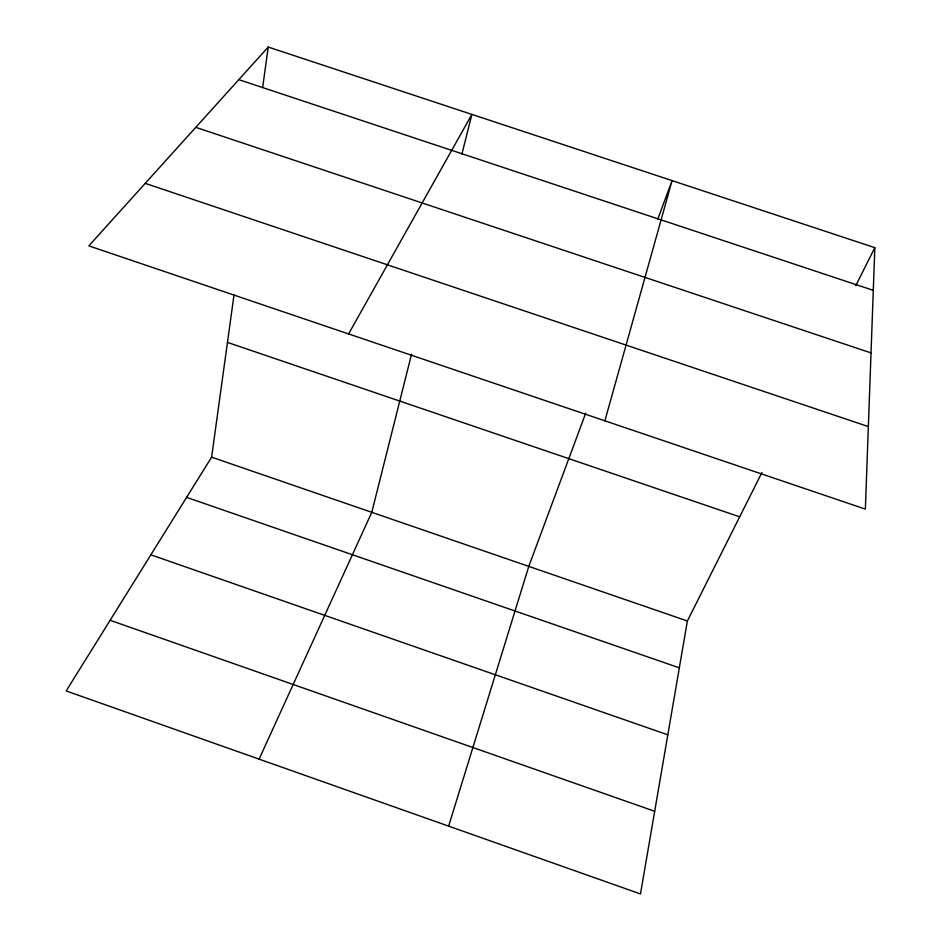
<?xml version="1.0" encoding="UTF-8"?>
<svg xmlns="http://www.w3.org/2000/svg" width="941" height="941" viewBox="0 0 941 941"><rect width="100%" height="100%" fill="white"/><g stroke="black" fill="none" stroke-linecap="round" stroke-linejoin="round"><path stroke-width="1.41" d="M874.836 247.671L865.367 509.116L88.819 245.872L268.232 47.05L874.836 247.671L855.792 285.594M761.963 472.453L687.377 621.001L640.48 893.95L66.164 690.941L211.619 457.161L234.062 294.557M262.645 87.537L268.232 47.05M411.558 354.169L371.777 512.316L259.093 759.128M461.902 154.089L471.888 114.402L348.582 333.937M604.875 420.815L672.086 180.613L657.783 219.124M448.634 826.139L528.783 566.388L585.702 413.181M238.814 79.656L873.295 290.346M195.775 127.341L871.025 352.91M145.243 183.354L868.355 426.591M227.463 342.395L739.685 516.844M211.619 457.161L687.377 621.001M186.6 497.377L679.331 667.839M150.854 554.825L667.816 734.827M110.121 620.284L654.677 811.283"/></g></svg>
